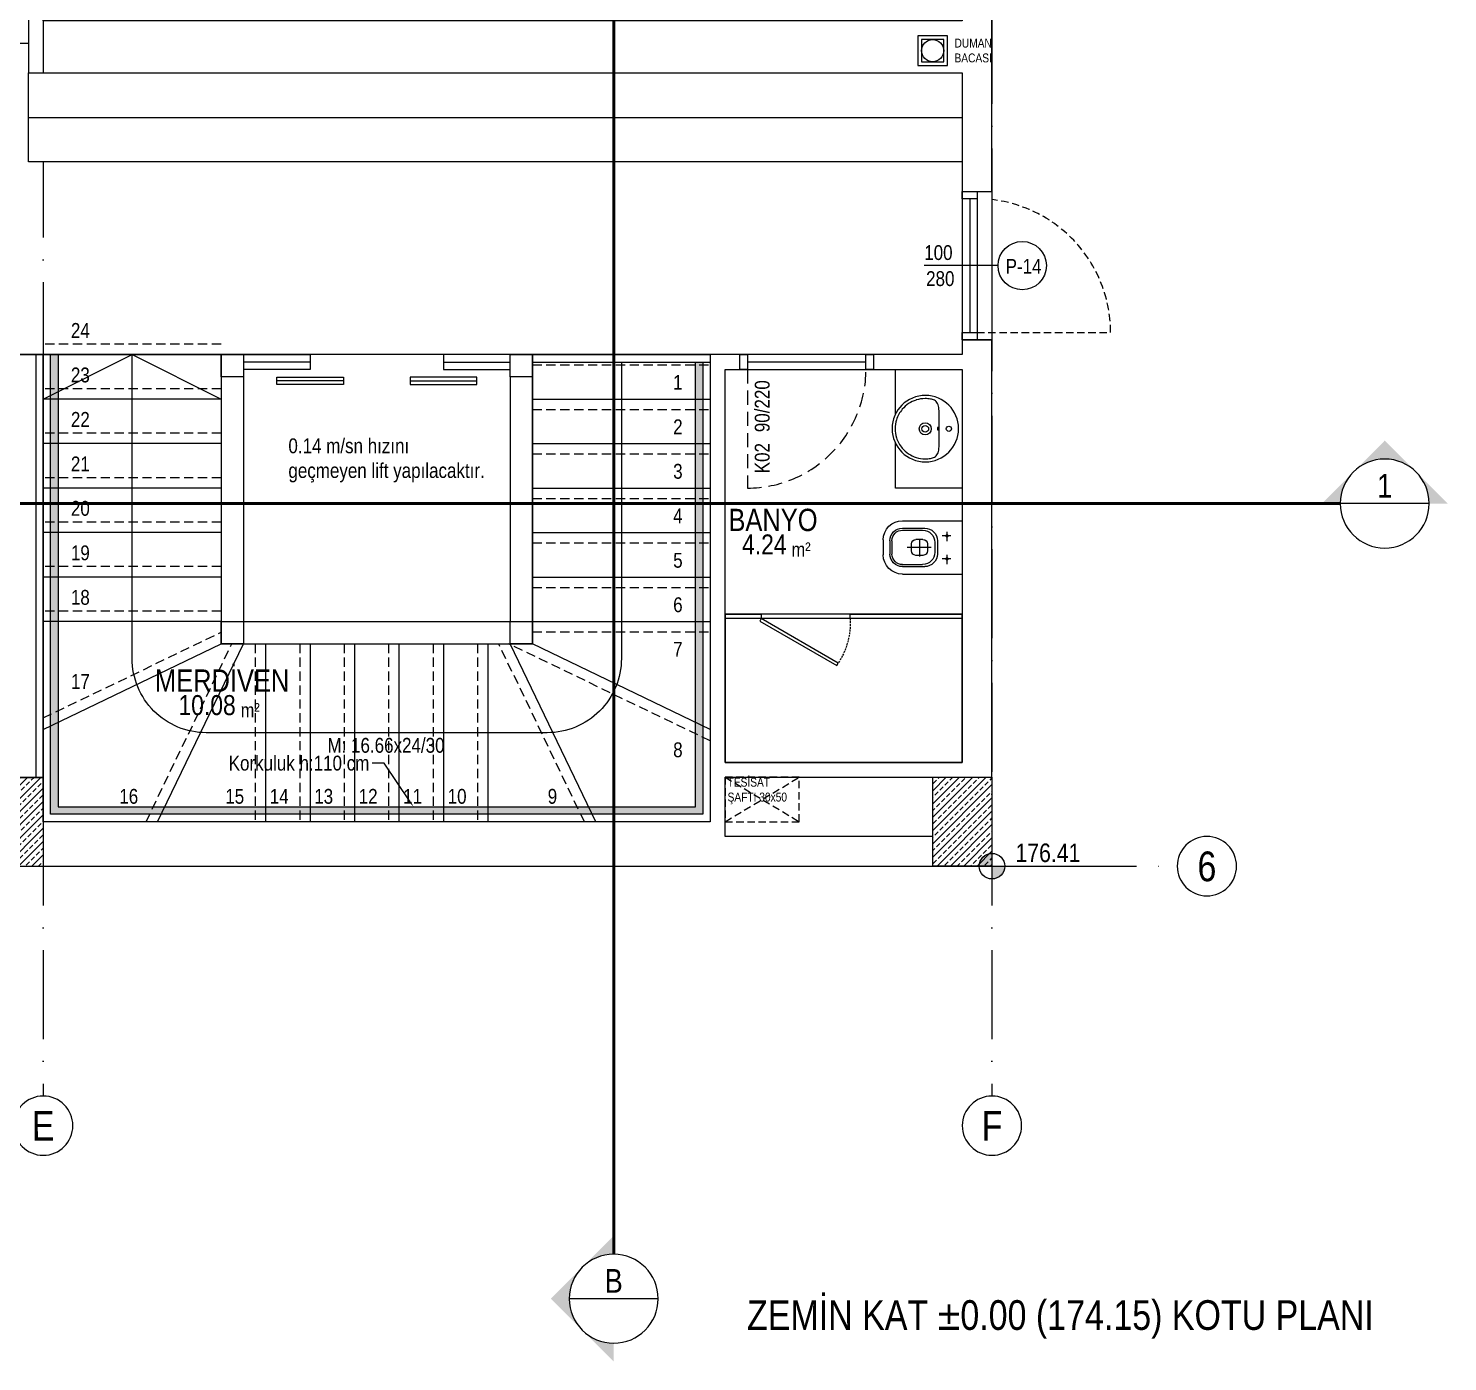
# Model space of a CAD drawing. Header units: millimetres. Extents: x 82776 to 137242, y 11666 to 27998.
# Drawn here: x 104457 to 105414, y 21607 to 22507 of the extents above; entities that cross this region are included whole.
import ezdxf
from ezdxf import colors
from ezdxf.entities.mleader import LeaderData, LeaderLine
from ezdxf.enums import TextEntityAlignment as Align
from ezdxf.math import Vec2, Vec3

# ---------------------------------------------------------------- set-up
doc = ezdxf.new("R2010")
doc.units = ezdxf.units.MM
for name, pattern in [('( Hidden )', [0.375, 0.25, -0.125]), ('ACAD_ISO10W100', [18, 12, -3, 0, -3]), ('DASHED', [15, 10, -5]), ('GC5102G0200$0$HIDDEN', [9.525, 6.35, -3.175])]:
    doc.linetypes.add(name, pattern=pattern)
doc.layers.add('0_IFC_Area', color=100, linetype='Continuous', plot=False)
for name, color, linetype in [('0_IFC_Door_Text', 11, 'Continuous'), ('0_IFC_Elevation_5', 252, 'Continuous'), ('0_IFC_Grid', 14, 'ACAD_ISO10W100'), ('0_IFC_Grid_Text_100', 14, 'Continuous'), ('0_IFC_Hatch', 250, 'Continuous'), ('0_IFC_Hatch_Structure', 251, 'Continuous'), ('0_IFC_Notation_Level_200', 160, 'Continuous'), ('0_IFC_Notation_Section_50', 10, 'Continuous'), ('0_IFC_Room_Text(No)_50', 12, 'Continuous'), ('0_IFC_Stair_Text', 221, 'Continuous'), ('0_IFC_Steelsection', 20, 'Continuous'), ('0_IFC_Text_Explanation_100', 231, 'Continuous'), ('0_IFC_Text_Explanation_50', 231, 'Continuous'), ('0_IFC_Window_Text', 60, 'Continuous'), ('1_IFC_Concrete_Section', 50, 'Continuous'), ('1_IFC_Door', 83, 'Continuous'), ('1_IFC_Stair', 210, 'Continuous'), ('1_IFC_Stair_Concrete', 252, '( Hidden )'), ('2_IFC_Handrail', 181, 'Continuous'), ('2_IFC_Wall', 130, 'Continuous'), ('3_IFC_Window', 136, 'Continuous'), ('5_IFC_Mechanical_Shaft', 132, 'Continuous'), ('6_IFC_Furniture', 35, 'Continuous'), ('6_IFC_Furniture_WC', 64, 'Continuous')]:
    doc.layers.add(name, color=color, linetype=linetype)
doc.layers.add('ZZZZ', color=6, linetype='Continuous', lineweight=0)
doc.styles.add('ARIAL-NARROW', font='ARIALN.TTF')
doc.styles.add('IFC_TEXT', font='ARIALN.TTF')
pattern_1 = [(225, (-98017.972, -21881.323), (4.49012806, -4.49012806), []), (225, (-98022.462, -21881.323), (4.49012806, -4.49012806), [3.175, -1.5875])]

# ---------------------------------------------------------------- blocks, each defined once
blk = doc.blocks.new('B NK ST')
at = {"layer": '0_IFC_Hatch_Structure', "transparency": 33554687}
h = blk.add_hatch(dxfattribs=at)
h.set_pattern_fill('ANSI33', color=256, angle=180)
h.set_pattern_definition(pattern_1)
h.paths.add_polyline_path([(1360, 59.89), (1360, -0.11), (1320, -0.11), (1320, 59.89)])
h = blk.add_hatch(dxfattribs=at)
h.set_pattern_fill('ANSI33', color=256, angle=180)
h.set_pattern_definition(pattern_1)
h.paths.add_polyline_path([(1960, 60), (2000, 60), (2000, 0), (1960, 0)])
at = {"layer": '0_IFC_Steelsection'}
for points in [[(1495.01, 330), (1480.01, 330), (1480.01, 345), (1495.01, 345)], [(1690, 330), (1675, 330), (1675, 345), (1690, 345)], [(1495.01, 150), (1480.01, 150), (1480.01, 165), (1495.01, 165)], [(1690, 150), (1675, 150), (1675, 165), (1690, 165)]]:
    blk.add_lwpolyline(points, close=True, dxfattribs=at)
at = {"layer": '1_IFC_Concrete_Section'}
for points in [[(1360, 59.89), (1360, -0.11), (1320, -0.11), (1320, 59.89)], [(1960, 60), (2000, 60), (2000, 0), (1960, 0)]]:
    blk.add_lwpolyline(points, close=True, dxfattribs=at)
at = {"layer": '3_IFC_Window'}
for points in [[(1495.01, 345), (1540, 345), (1540, 335), (1495.01, 335)], [(1675, 345), (1630, 345), (1630, 335), (1675, 335)], [(1540, 340), (1495.01, 340)], [(1630, 340), (1675, 340)], [(1480.01, 330), (1480.01, 165)], [(1495.01, 330), (1495.01, 165)], [(1675, 330), (1675, 165)], [(1690, 330), (1690, 165)], [(1495.01, 165), (1675, 165)], [(1495.01, 150), (1675, 150)]]:
    blk.add_lwpolyline(points, dxfattribs=at)
at = {"layer": '3_IFC_Window', "elevation": -15965.82}
for points in [[(1517.5, 329.84), (1562.5, 329.84), (1562.5, 324.84), (1517.5, 324.84)], [(1652.5, 329.84), (1607.5, 329.84), (1607.5, 324.84), (1652.5, 324.84)]]:
    blk.add_lwpolyline(points, close=True, dxfattribs=at)
for points in [[(1562.5, 327.34), (1517.5, 327.34)], [(1607.5, 327.34), (1652.5, 327.34)]]:
    blk.add_lwpolyline(points, dxfattribs=at)
at = {"layer": '0_IFC_Text_Explanation_50', "insert": (1661.48, 288.49, 425.74), "char_height": 10, "attachment_point": 3, "style": 'IFC_TEXT'}
blk.add_mtext_dynamic_manual_height_columns('\\pxql;0.14 m/sn hızını geçmeyen lift yapılacaktır. ', width=136.0829, gutter_width=6.25, heights=[0], dxfattribs=at)
blk = doc.blocks.new('*U692')
blk.add_wipeout([(0, 0), (629.97, 0), (629.97, -60), (0, -60)]).dxf.layer = '6_IFC_Furniture'
at = {"layer": '6_IFC_Furniture', "transparency": 33554687}
blk.add_lwpolyline([(629.97, 0), (629.97, -60), (0, -60), (0, 0)], close=True, dxfattribs=at)
blk.add_lwpolyline([(0, -30), (629.97, -30)], dxfattribs=at)
blk = doc.blocks.new('IFC_KLOZET')
blk.add_wipeout([(-18, 0), (18, 0), (18, -40.35), (18, -40.35), (17.95, -41.27), (17.9, -41.81), (17.6, -43.5), (16.51, -46.28), (15.18, -48.38), (14.47, -49.21), (14.19, -49.54), (12.92, -50.64), (12.19, -51.18), (11.5, -51.6), (10.02, -52.33), (8.68, -52.8), (7.64, -53.07), (6.85, -53.22), (6.19, -53.29), (5.31, -53.35), (-5, -53.35), (-6.46, -53.26), (-7.8, -53.03), (-9.49, -52.53), (-9.98, -52.34), (-10.98, -51.87), (-11.97, -51.28), (-13.44, -50.15), (-13.71, -49.96), (-14.2, -49.48), (-15.06, -48.5), (-15.97, -47.22), (-17.03, -45.04), (-17.5, -43.67), (-17.76, -42.49), (-17.9, -41.27), (-18, -40.35)]).dxf.layer = '6_IFC_Furniture_WC'
at = {"layer": '6_IFC_Furniture_WC'}
for p, q in [((-18, -40.35), (-18, 0)), ((18, -40.35), (18, 0)), ((-7.75, -7.81), (-7.75, -13.52)), ((7.75, -7.81), (7.75, -13.52)), ((-5, -10.35), (-11.35, -10.35)), ((4.5, -16.85), (-4.5, -16.85)), ((3.3, -18.53), (-3.3, -18.53)), ((10.5, -10.35), (4.15, -10.35)), ((-13, -40.35), (-13, -25.35)), ((-11.6, -40.35), (-11.6, -26.83)), ((-5.38, -26.55), (-5.38, -31.35)), ((2.38, -23.55), (-2.38, -23.55)), ((0, -20.91), (0, -37.32)), ((5.38, -26.55), (5.38, -31.35)), ((11.6, -40.35), (11.6, -26.83)), ((13, -40.35), (13, -25.35)), ((5.46, -28.95), (-6.14, -28.95)), ((-2.38, -34.35), (2.38, -34.35)), ((4.5, -47.45), (-4.5, -47.45)), ((5, -53.35), (-5, -53.35)), ((4.5, -48.85), (-4.5, -48.85))]:
    blk.add_line(p, q, dxfattribs=at)
blk.add_lwpolyline([(18, 0), (-18, 0)], dxfattribs=at)
for centre in [(-7.75, -10.35), (7.75, -10.35)]:
    blk.add_circle(centre, 0.75, dxfattribs=at)
for centre, radius, start, end in [((-4.5, -25.35), 8.5, 90, 180), ((-3.3, -26.83), 8.3, 90, 180), ((-7.75, -10.35), 0.75, 90, 270), ((-7.75, -10.35), 0.75, 270, 90), ((3.3, -26.83), 8.3, 0, 90), ((4.5, -25.35), 8.5, 0, 90), ((7.75, -10.35), 0.75, 90, 270), ((7.75, -10.35), 0.75, 270, 90), ((-2.38, -26.55), 3, 90, 180), ((2.38, -26.55), 3, 0, 90), ((-2.38, -31.35), 3, 180, 270), ((2.38, -31.35), 3, 270, 0), ((-5, -40.35), 13, 180, 270), ((-4.5, -40.35), 8.5, 180, 270), ((-4.5, -40.35), 7.1, 180, 270), ((4.5, -40.35), 8.5, 270, 0), ((4.5, -40.35), 7.1, 270, 0), ((5, -40.35), 13, 270, 0)]:
    blk.add_arc(centre, radius, start, end, dxfattribs=at)
blk = doc.blocks.new('*U688')
at = {"layer": '0_IFC_Hatch_Structure'}
blk.add_lwpolyline([(0, 0), (-90, 0)], dxfattribs=at)
at = {"layer": '1_IFC_Door', "linetype": 'GC5102G0200$0$HIDDEN', "ltscale": 1.5}
blk.add_lwpolyline([(-5, 0), (-5, 80)], dxfattribs=at)
at = {"layer": '1_IFC_Door'}
for points in [[(-85, 0), (-85, -10.01), (-90, -10.01), (-90, 0), (-85, 0)], [(-85, -5), (-5, -5), (-5, 0), (-85, 0)]]:
    blk.add_lwpolyline(points, dxfattribs=at)
blk.add_lwpolyline([(-5, -10.01), (-5, 0), (0, 0), (0, -10.01)], close=True, dxfattribs=at)
at = {"layer": '1_IFC_Door', "linetype": 'GC5102G0200$0$HIDDEN', "ltscale": 1.5}
blk.add_arc((-5, 0), 80, 90, 180, dxfattribs=at)
blk = doc.blocks.new('*U707')
blk.add_wipeout([(-40, 0), (-40, -45), (40, -45), (40, 0)]).dxf.layer = '6_IFC_Furniture_WC'
at = {"layer": '6_IFC_Furniture_WC'}
blk.add_lwpolyline([(-40, 0), (40, 0), (40, -45), (-40, -45)], close=True, dxfattribs=at)
blk.add_wipeout([(22.35, -24.94), (21.92, -29.31), (20.65, -33.51), (18.58, -37.39), (15.79, -40.79), (12.4, -43.57), (8.52, -45.64), (4.32, -46.92), (-0.05, -47.35), (-4.43, -46.93), (-8.63, -45.65), (-12.51, -43.58), (-15.91, -40.79), (-18.7, -37.4), (-20.77, -33.52), (-22.05, -29.31), (-22.48, -24.94), (-22.05, -20.57), (-20.77, -16.36), (-18.7, -12.48), (-15.91, -9.09), (-12.51, -6.3), (-8.63, -4.23), (-4.43, -2.95), (-0.05, -2.52), (4.32, -2.96), (8.52, -4.23), (12.4, -6.31), (15.79, -9.09), (18.58, -12.49), (20.65, -16.36), (21.92, -20.57)])
at = {"layer": '6_IFC_Furniture_WC', "transparency": 33554687}
for centre, radius in [((0, -9.1), 1.75), ((0, -25), 4.09), ((0, -25), 2.25)]:
    blk.add_circle(centre, radius, dxfattribs=at)
for centre, radius, start, end in [((-0.06, -24.94), 22.41, 270.15806, 269.78442), ((-11.41, -22.6), 8.67, 154.51138, 172.0909), ((-14.24, -21.69), 5.74, 118.76137, 150.62501), ((-13.46, -23.08), 7.33, 90.36626, 118.81175), ((1.99, -572.43), 556.9, 90.20479, 91.59511), ((-1.99, -572.43), 556.9, 88.40489, 89.79521), ((13.46, -23.08), 7.33, 61.18825, 89.63374), ((14.24, -21.69), 5.74, 29.37499, 61.23863), ((11.41, -22.6), 8.67, 7.9091, 25.48862), ((-0.04, -25.02), 20.29, 169.73903, 180.20517), ((0.07, -24.98), 20.4, 180.13244, 197.48669), ((-0.07, -24.98), 20.4, 342.51331, 359.86756), ((0.04, -25.02), 20.29, 359.79483, 10.26097), ((-0.08, -25.05), 20.23, 197.41634, 229.82642), ((0.08, -25.05), 20.23, 310.17358, 342.58366), ((0.02, -24.98), 20.34, 229.74643, 252.69384), ((0.01, -25.05), 20.27, 252.65288, 269.97242), ((-0.01, -25.05), 20.27, 270.02758, 287.34712), ((-0.02, -24.98), 20.34, 287.30616, 310.25357)]:
    blk.add_arc(centre, radius, start, end, dxfattribs=at)
blk.add_ellipse((-0.01, -16.36), major_axis=(-1.19, 0), ratio=0.133501, dxfattribs=at)
blk = doc.blocks.new('*U708')
blk.add_wipeout([(0, 140.61), (0, -19.39), (100, -19.39), (100, 140.61)]).dxf.layer = '6_IFC_Furniture_WC'
at = {"layer": '6_IFC_Furniture_WC', "color": 252, "lineweight": 0, "true_color": 0x939598}
blk.add_lwpolyline([(100, -19.39), (0, -19.39), (0, 140.61), (100, 140.61)], close=True, dxfattribs=at)
at = {"layer": '6_IFC_Furniture_WC'}
for points in [[(100, 65), (100, 140.61), (97, 140.61), (97, 65)], [(95.27, 4), (65.27, 55.96), (67, 56.96), (97, 5)], [(100, -19.39), (100, 5), (97, 5), (97, -19.39)]]:
    blk.add_lwpolyline(points, close=True, dxfattribs=at)
at = {"layer": '6_IFC_Furniture_WC', "color": 252, "lineweight": 0, "true_color": 0x939598}
blk.add_lwpolyline([(97, 65), (97, 5)], dxfattribs=at)
at = {"layer": '6_IFC_Furniture_WC', "linetype": '( Hidden )', "ltscale": 5}
blk.add_arc((94.6, 13.96), 51.1, 87.30852, 122.69148, dxfattribs=at)
blk = doc.blocks.new('0_IFC_DOOR_TAG_50')
at = {"layer": '0_IFC_Door_Text', "style": 'IFC_TEXT'}
for tag, p in [('DOOR_TYPE', (0, 0)), ('DOOR_SIZE', (27.7, 0))]:
    blk.add_attdef(tag, p, '', height=10, dxfattribs=at)
blk = doc.blocks.new('B_ZK_KAPI POZU')
at = {"transparency": 33554687, "rotation": 90}
blk.add_blockref('0_IFC_DOOR_TAG_50', (-150, 264.99), dxfattribs=at).add_auto_attribs({'DOOR_TYPE': 'K02', 'DOOR_SIZE': '90/220'})
blk = doc.blocks.new('0_IFC_ROOM_TEXT_50')
at = {"layer": '0_IFC_Room_Text(No)_50', "insert": (13.22, -40.02), "char_height": 9.625, "attachment_point": 1, "style": 'IFC_TEXT'}
blk.add_mtext_dynamic_manual_height_columns('m²', width=16.6949, gutter_width=6.88, heights=[0], dxfattribs=at)
at = {"layer": '0_IFC_Room_Text(No)_50', "style": 'IFC_TEXT'}
blk.add_attdef('ROOM_NUMBER', text='', height=7.7, dxfattribs=at).set_placement((0.68, -10.73), align=Align.CENTER)
blk.add_attdef('ROOM_NAME', text='', height=13.47, dxfattribs=at).set_placement((0.68, -24.84), align=Align.MIDDLE_CENTER)
blk.add_attdef('AREA', text='', height=13.47, dxfattribs=at).set_placement((9.85, -49.66), align=Align.RIGHT)
at = {"layer": '0_IFC_Text_Explanation_50', "style": 'IFC_TEXT', "flags": 1}
for tag, p in [('DÖŞEME:', (-41.09, -64.38)), ('DUVAR:', (-41.09, -75.48)), ('TAVAN:', (-41.09, -86.74))]:
    blk.add_attdef(tag, p, '', height=7.7, dxfattribs=at)
blk = doc.blocks.new('B_ZK_NET ALAN')
at = {"layer": '0_IFC_Area'}
for points in [[(1310.01, -655), (1310.01, -675), (1939.98, -675), (1939.98, -865), (1049.99, -865), (1049.99, -775.01), (-20, -775), (-20, -655)], [(1320.01, -865), (1320, -1150.11), (1280, -1150.11), (1280, -1190), (1049.98, -1190), (1049.99, -865)], [(1770, -1180), (1320, -1180), (1320.01, -865), (1440.01, -865), (1440.01, -1060), (1650, -1060), (1650, -865), (1770, -865)], [(1940, -1140), (1780, -1140), (1780, -875), (1940, -875)]]:
    blk.add_lwpolyline(points, close=True, dxfattribs=at)
ref = blk.add_blockref('0_IFC_ROOM_TEXT_50', (1811.6, -951.65))
ref.add_attrib('ROOM_NAME', 'BANYO', dxfattribs={"layer": '0_IFC_Room_Text(No)_50', "height": 15, "style": 'IFC_TEXT'}).set_placement((1812.28, -976.49), align=Align.MIDDLE_CENTER)
ref.add_attrib('AREA', '4.24', dxfattribs={"layer": '0_IFC_Room_Text(No)_50', "height": 13.475, "style": 'IFC_TEXT'}).set_placement((1821.45, -999.75), align=Align.RIGHT)
ref = blk.add_blockref('0_IFC_ROOM_TEXT_50', (1440.01, -1060, -3462.38))
ref.add_attrib('ROOM_NAME', 'MERDİVEN', dxfattribs={"layer": '0_IFC_Room_Text(No)_50', "height": 15, "style": 'IFC_TEXT'}).set_placement((1440.69, -1084.84, -3462.38), align=Align.MIDDLE_CENTER)
ref.add_attrib('AREA', '10.08', dxfattribs={"layer": '0_IFC_Room_Text(No)_50', "height": 13.475, "style": 'IFC_TEXT'}).set_placement((1449.86, -1108.1, -3462.38), align=Align.RIGHT)
blk = doc.blocks.new('0_IFC_AXIS_TEXT_100')
at = {"layer": '0_IFC_Grid_Text_100'}
blk.add_circle((0, 1000), 1000, dxfattribs=at)
at = {"layer": '0_IFC_Grid_Text_100', "style": 'IFC_TEXT'}
blk.add_attdef('AXIS_NO', text='', height=1000, dxfattribs=at).set_placement((0, 993), align=Align.MIDDLE_CENTER)
blk = doc.blocks.new('B_ZK AKS')
at = {"layer": '0_IFC_Grid', "ltscale": 5}
for points in [[(-640, 155), (-640, -1385)], [(0, 155), (0, -1385)], [(-2125, -1230), (125, -1230)]]:
    blk.add_lwpolyline(points, dxfattribs=at)
ref = blk.add_blockref('0_IFC_AXIS_TEXT_100', (145.00227, -1249.99773), dxfattribs=dict(xscale=-0.02, yscale=0.02, zscale=0.02, rotation=0.0064968962269241))
ref.add_attrib('AXIS_NO', '6', dxfattribs={"layer": '0_IFC_Grid_Text_100', "height": 20, "rotation": 0.0064969, "style": 'IFC_TEXT'}).set_placement((145.00002, -1230.14341), align=Align.MIDDLE_CENTER)
ref = blk.add_blockref('0_IFC_AXIS_TEXT_100', (-639.99738, -1425), dxfattribs=dict(xscale=-0.02, yscale=0.02, zscale=0.02, rotation=0.0064968962269241))
ref.add_attrib('AXIS_NO', 'E', dxfattribs={"layer": '0_IFC_Grid_Text_100', "height": 20, "rotation": 0.0064969, "style": 'IFC_TEXT'}).set_placement((-639.99963, -1405.14568), align=Align.MIDDLE_CENTER)
ref = blk.add_blockref('0_IFC_AXIS_TEXT_100', (0.00262, -1425), dxfattribs=dict(xscale=-0.02, yscale=0.02, zscale=0.02, rotation=0.0064968962269241))
ref.add_attrib('AXIS_NO', 'F', dxfattribs={"layer": '0_IFC_Grid_Text_100', "height": 20, "rotation": 0.0064969, "style": 'IFC_TEXT'}).set_placement((0.00037, -1405.14568), align=Align.MIDDLE_CENTER)
blk = doc.blocks.new('DUMAN BACASI')
at = {"layer": '0_IFC_Elevation_5'}
blk.add_lwpolyline([(-17.5, -2), (-17.5, -17), (-2.5, -17), (-2.5, -2)], close=True, dxfattribs=at)
blk.add_circle((-10, -9.5), 7.5, dxfattribs=at)
at = {"layer": '2_IFC_Wall'}
blk.add_lwpolyline([(-20, -19.5), (0, -19.5), (0, 0.5), (-20, 0.5)], close=True, dxfattribs=at)
blk = doc.blocks.new('B ZK_SAFTLAR')
at = {"layer": '5_IFC_Mechanical_Shaft', "linetype": '( Hidden )', "ltscale": 20, "transparency": 33554687, "elevation": 425.74}
blk.add_lwpolyline([(1820, 30), (1870, 30), (1870, 60), (1820, 60)], close=True, dxfattribs=at)
for points in [[(1820, 30), (1870, 60)], [(1820, 60), (1870, 30)]]:
    blk.add_lwpolyline(points, dxfattribs=at)
at = {"rotation": 179.9999999999864}
blk.add_blockref('DUMAN BACASI', (1949.98, 540.5, 425.74), dxfattribs=at)
at = {"layer": '0_IFC_Text_Explanation_50', "char_height": 6, "attachment_point": 1, "style": 'IFC_TEXT'}
for s, insert in [('\\pxql;DUMAN\\PBACASI', (1974.71, 558.08, 425.74)), ('\\pxql;TESİSAT\\PŞAFTI 30x50', (1821.64, 59.61, 425.74))]:
    blk.add_mtext_dynamic_manual_height_columns(s, width=93.331, gutter_width=12.5, heights=[0], dxfattribs=dict(at, insert=insert))
blk = doc.blocks.new('*U1083')
at = {"layer": '0_IFC_Room_Text(No)_50'}
h = blk.add_hatch(color=256, dxfattribs=at)
h.paths.add_polyline_path([(1061, 0), (530, 530, -0.414214), (530, -530)])
h.paths.add_polyline_path([(530, -530, -0.198912), (0, -750), (0, -1061)])
h.paths.add_polyline_path([(530, 530), (0, 1061), (0, 750, -0.198912)])
at = {"layer": '0_IFC_Room_Text(No)_50', "linetype": 'Continuous'}
blk.add_line((-750, 0), (750, 0), dxfattribs=at)
blk.add_circle((0, 0), 750, dxfattribs=at)
at = {"layer": '0_IFC_Room_Text(No)_50', "style": 'IFC_TEXT'}
blk.add_attdef('NO', text='', height=400, dxfattribs=at).set_placement((0, 100), align=Align.CENTER)
for p in [(0, -100), (0, -374)]:
    blk.add_attdef('SHEET', text='', height=200, dxfattribs=at).set_placement(p, align=Align.TOP_CENTER)
blk = doc.blocks.new('*U1783')
at = {"layer": '0_IFC_Room_Text(No)_50'}
h = blk.add_hatch(color=256, dxfattribs=at)
h.paths.add_polyline_path([(0, 1061), (-530, 530, -0.414214), (530, 530)])
h.paths.add_polyline_path([(530, 530, -0.198912), (750, 0), (1061, 0)])
h.paths.add_polyline_path([(-530, 530), (-1061, 0), (-750, 0, -0.198912)])
at = {"layer": '0_IFC_Room_Text(No)_50', "linetype": 'Continuous'}
blk.add_line((-750, 0), (750, 0), dxfattribs=at)
blk.add_circle((0, 0), 750, dxfattribs=at)
at = {"layer": '0_IFC_Room_Text(No)_50', "style": 'IFC_TEXT'}
blk.add_attdef('NO', text='', height=400, dxfattribs=at).set_placement((0, 100), align=Align.CENTER)
for p in [(0, -100), (0, -374)]:
    blk.add_attdef('SHEET', text='', height=200, dxfattribs=at).set_placement(p, align=Align.TOP_CENTER)
blk = doc.blocks.new('B_KESIT YERLERI')
at = {"layer": '0_IFC_Notation_Section_50', "linetype": 'DASHED', "ltscale": 3, "const_width": 2}
for points, elevation in [([(1744.83, -261.7), (1744.83, 1480)], 851.49), ([(-225, 244.56), (2235, 244.56)], 425.74)]:
    blk.add_lwpolyline(points, dxfattribs=dict(at, elevation=elevation))
ref = blk.add_blockref('*U1783', (2264.93, 244.56, 425.74), dxfattribs=dict(xscale=-0.0400000000259542, yscale=0.0400000000259542, zscale=0.0400000000259542))
ref.add_attrib('NO', '1', dxfattribs={"layer": '0_IFC_Room_Text(No)_50', "height": 16, "style": 'IFC_TEXT'}).set_placement((2264.93, 248.56, 425.74), align=Align.CENTER)
ref = blk.add_blockref('*U1083', (1744.83, -291.7, 851.49), dxfattribs=dict(xscale=-0.0400000000259542, yscale=0.0400000000259542, zscale=0.0400000000259542))
ref.add_attrib('NO', 'B', dxfattribs={"layer": '0_IFC_Room_Text(No)_50', "height": 16, "style": 'IFC_TEXT'}).set_placement((1744.83, -287.7, 851.49), align=Align.CENTER)
blk = doc.blocks.new('*U1580')
at = {"layer": '0_IFC_Window_Text', "insert": (36.19, -25.68), "char_height": 10, "attachment_point": 1, "rotation": 90, "style": 'ARIAL-NARROW'}
blk.add_mtext_dynamic_manual_height_columns('100', width=65.1539, gutter_width=50, heights=[0], dxfattribs=at)
at = {"layer": '0_IFC_Window_Text', "style": 'ARIAL-NARROW'}
blk.add_attdef('TİP', (55.48, 29.24), '', height=10, rotation=90, dxfattribs=at)
blk.add_wipeout([(0, 0), (100, 0), (100, 20), (0, 20)]).dxf.layer = '3_IFC_Window'
at = {"layer": '0_IFC_Elevation_5'}
blk.add_lwpolyline([(0, 10), (0, 20), (100, 20), (100, 10)], dxfattribs=at)
at = {"layer": '0_IFC_Window_Text'}
blk.add_lwpolyline([(50, 24.11), (50, -25.68)], dxfattribs=at)
blk.add_circle((50, 40.42), 16.31, dxfattribs=at)
at = {"layer": '2_IFC_Wall'}
for points in [[(0, 0), (0, 20)], [(100, 0), (100, 20)]]:
    blk.add_lwpolyline(points, dxfattribs=at)
at = {"layer": '3_IFC_Window'}
for points in [[(0, 10), (5, 10), (5, 0), (0, 0)], [(95, 10), (100, 10), (100, 0), (95, 0)]]:
    blk.add_lwpolyline(points, close=True, dxfattribs=at)
for points in [[(5, 10), (95, 10)], [(0, 0), (100, 0)], [(5, 5), (95, 5)]]:
    blk.add_lwpolyline(points, dxfattribs=at)
at = {"layer": '0_IFC_Window_Text', "style": 'ARIAL-NARROW'}
blk.add_attdef('YUKSEKLIK', (63.75, -24.41), '', height=10, rotation=90, dxfattribs=at)
blk = doc.blocks.new('B ZK DOGRAMA')
at = {"layer": '3_IFC_Window', "linetype": '( Hidden )', "ltscale": 20}
blk.add_arc((1989.98, 360, 425.74), 90, 0, 90, dxfattribs=at)
at = {"rotation": 270}
blk.add_blockref('*U1580', (1979.98, 455, 425.74), dxfattribs=at).add_auto_attribs({'YUKSEKLIK': '280', 'TİP': 'P-14'})
at = {"layer": '3_IFC_Window', "linetype": '( Hidden )', "ltscale": 20, "elevation": 425.74}
blk.add_lwpolyline([(1989.98, 360), (2079.98, 360)], dxfattribs=at)
blk = doc.blocks.new('0_IFC_NOTATION_LEVEL_200')
at = {"layer": '0_IFC_Notation_Level_200'}
h = blk.add_hatch(color=256, dxfattribs=at)
h.dxf.hatch_style = 1
h.paths.add_polyline_path([(0, 0), (0, 576, 0.414214), (-576, 0)])
h.paths.add_polyline_path([(0, -576, 0.414214), (576, 0), (0, 0)])
for p, q in [((0, 960), (0, -960)), ((0, 0), (-960, 0)), ((0, 0), (4154, 0))]:
    blk.add_line(p, q, dxfattribs=at)
blk.add_circle((0, 0), 576, dxfattribs=at)
at = {"layer": '0_IFC_Notation_Level_200', "style": 'IFC_TEXT'}
for tag, p in [('LEVEL_ABOVE', (549, 185)), ('LEVEL_BELOW', (549, -1005))]:
    blk.add_attdef(tag, p, '', height=800, dxfattribs=at)
blk = doc.blocks.new('B KOSE KOTLARI')
ref = blk.add_blockref('0_IFC_NOTATION_LEVEL_200', (2000, -1230), dxfattribs=dict(xscale=0.015, yscale=0.015, zscale=0.015))
ref.add_attrib('LEVEL_ABOVE', '176.41', (2015.85, -1227.22), dxfattribs={"layer": '0_IFC_Notation_Level_200', "height": 12.5, "rotation": 360, "style": 'IFC_TEXT'})
blk = doc.blocks.new('B ZK PLAN')
at = {"layer": '0_IFC_Hatch'}
h = blk.add_hatch(color=255, dxfattribs=at)
h.dxf.hatch_style = 1
h.paths.add_polyline_path([(1325, -1195), (1325.01, -885), (1330.01, -885), (1330, -1190), (1760, -1190), (1760, -890), (1765, -890), (1765, -1195)])
at = {"layer": '1_IFC_Stair'}
for points, elevation in [([(1320.01, -1137.8), (1440.01, -1080)], -3036.64), ([(1397.2, -1200), (1455, -1080)], -1518.32), ([(1692.81, -1200), (1635.01, -1080)], -1518.32), ([(1770, -1137.8), (1650, -1080)], -3036.64)]:
    blk.add_lwpolyline(points, dxfattribs=dict(at, elevation=elevation))
at = {"layer": '1_IFC_Stair_Concrete', "ltscale": 25, "transparency": 33554687}
for points in [[(1440.01, -878), (1320.01, -878)], [(1650, -892), (1770, -892)], [(1440.01, -908), (1320.01, -908)], [(1650, -922), (1770, -922)], [(1440.01, -938), (1320.01, -938)], [(1650, -952), (1770, -952)], [(1440.01, -968), (1320.01, -968)], [(1650, -982), (1770, -982)], [(1440.01, -998), (1320.01, -998)], [(1650, -1012), (1770, -1012)], [(1440.01, -1028), (1320.01, -1028)], [(1650, -1042), (1770, -1042)], [(1440.01, -1058), (1320.01, -1058)], [(1650, -1072), (1770, -1072)]]:
    blk.add_lwpolyline(points, dxfattribs=at)
for points, elevation in [([(1320, -1130.03), (1440.01, -1072.23)], -3036.64), ([(1389.43, -1200), (1447.23, -1080)], -1518.32), ([(1463, -1080), (1463, -1200)], -1518.32), ([(1493, -1080), (1493, -1200)], -1518.32), ([(1523, -1080), (1523, -1200)], -1518.32), ([(1553, -1080), (1553, -1200)], -1518.32), ([(1583, -1080), (1583, -1200)], -1518.32), ([(1613, -1080), (1613, -1200)], -1518.32), ([(1685.04, -1200), (1627.24, -1080)], -1518.32), ([(1770, -1145.57), (1633.87, -1080)], -3036.64)]:
    blk.add_lwpolyline(points, dxfattribs=dict(at, elevation=elevation))
at = {"layer": '2_IFC_Handrail'}
for points in [[(1320, -1170.11), (1320.01, -885), (1315.01, -885), (1315.01, -1170.11)], [(1650, -885), (1770, -885)], [(1650, -890), (1770, -890)]]:
    blk.add_lwpolyline(points, dxfattribs=at)
blk.add_lwpolyline([(1325, -1195), (1325.01, -885), (1330.01, -885), (1330, -1190), (1760, -1190), (1760, -890), (1765, -890), (1765, -1195)], close=True, dxfattribs=at)
at = {"layer": '2_IFC_Wall', "elevation": 425.74}
blk.add_lwpolyline([(1320, -1200), (1320, -1200)], dxfattribs=at)
at = {"layer": 'ZZZZ'}
for points in [[(1440.01, -885), (1320.01, -885)], [(1320.01, -915), (1380.01, -885), (1440.01, -915)], [(1440.01, -915), (1320.01, -915)], [(1650, -915), (1770, -915)], [(1440.01, -945), (1320.01, -945)], [(1650, -945), (1770, -945)], [(1440.01, -975), (1320.01, -975)], [(1650, -975), (1770, -975)], [(1440.01, -1005), (1320.01, -1005)], [(1650, -1005), (1770, -1005)], [(1440.01, -1035), (1320.01, -1035)], [(1650, -1035), (1770, -1035)], [(1440.01, -1065), (1320.01, -1065)], [(1650, -1065), (1770, -1065)]]:
    blk.add_lwpolyline(points, dxfattribs=at)
blk.add_lwpolyline([(1710, -890), (1710, -1090, -0.414214), (1660, -1140), (1430.01, -1140, -0.414214), (1380.01, -1090), (1380.01, -885)], format="xyb", dxfattribs=at)
at = {"layer": 'ZZZZ', "elevation": -1518.32}
for points in [[(1470, -1080), (1470, -1200)], [(1500, -1080), (1500, -1200)], [(1530, -1080), (1530, -1200)], [(1560, -1080), (1560, -1200)], [(1590, -1080), (1590, -1200)], [(1620, -1080), (1620, -1200)]]:
    blk.add_lwpolyline(points, dxfattribs=at)
for name, p, rotation in [('*U692', (1310.01, -695, 3036.64), 359.9999999999387), ('*U707', (1940, -935, 425.74), 270)]:
    blk.add_blockref(name, p, dxfattribs=dict(rotation=rotation))
at = {"transparency": 33554687, "rotation": 180.0000000000614}
blk.add_blockref('*U688', (1790, -895.01), dxfattribs=at)
at = {"xscale": -1, "rotation": 270}
for name, p in [('IFC_KLOZET', (1940, -1015, 425.74)), ('*U708', (1799.39, -1160, 425.74))]:
    blk.add_blockref(name, p, dxfattribs=at)
at = {"layer": '0_IFC_Stair_Text', "transparency": 33554687, "char_height": 10, "style": 'IFC_TEXT'}
for s, insert, attachment_point, rotation in [('24', (1338.68, -863.71, 425.74), 1, 360), ('23', (1338.68, -893.71, 425.74), 1, 360), ('1', (1751.32, -898.71, 425.74), 3, 0), ('22', (1338.68, -923.71, 425.74), 1, 360), ('2', (1751.32, -928.71, 425.74), 3, 0), ('21', (1338.68, -953.71, 425.74), 1, 360), ('3', (1751.32, -958.71, 425.74), 3, 0), ('20', (1338.68, -983.71, 425.74), 1, 360), ('4', (1751.32, -988.71, 425.74), 3, 0), ('19', (1338.68, -1013.71, 425.74), 1, 360), ('5', (1751.32, -1018.71, 425.74), 3, 0), ('18', (1338.68, -1043.71, 425.74), 1, 360), ('6', (1751.32, -1048.71, 425.74), 3, 0), ('7', (1751.32, -1078.71, 425.74), 3, 0), ('17', (1338.68, -1100.47, 425.74), 1, 360), ('8', (1751.32, -1146.51, -2610.9), 3, 0), ('16', (1384.07, -1177.91, 851.49), 3, 0), ('15', (1455.57, -1177.91, 851.49), 3, 0), ('14', (1485.57, -1177.91, 851.49), 3, 0), ('13', (1515.57, -1177.91, 851.49), 3, 0), ('12', (1545.57, -1177.91, 851.49), 3, 0), ('11', (1575.57, -1177.91, 851.49), 3, 0), ('10', (1605.57, -1177.91, 851.49), 3, 0), ('9', (1666.69, -1177.91, 851.49), 3, 0)]:
    blk.add_mtext_dynamic_manual_height_columns(s, width=21.1163, gutter_width=12.5, heights=[0], dxfattribs=dict(at, insert=insert, attachment_point=attachment_point, rotation=rotation))
at = {"layer": '0_IFC_Stair_Text', "insert": (1511.74, -1143.51, 425.74), "char_height": 10, "attachment_point": 1, "rotation": 0.01424, "style": 'IFC_TEXT'}
blk.add_mtext_dynamic_manual_height_columns('M: 16.66x24/30', width=115.0474, gutter_width=12.5, heights=[0], dxfattribs=at)
at = {"layer": '0_IFC_Text_Explanation_50'}
ml = blk.add_multileader_mtext('Standard', dxfattribs=at)
ml.set_content('Korkuluk h:110 cm', color=256, style='IFC_TEXT')
ml.set_leader_properties()
ml.build(insert=Vec2(0, 0))
ctx = ml.context
ctx.base_point, ctx.char_height, ctx.plane_origin = Vec3(1444.71, -1160.57), 10, Vec3(1576.99, -1243.9)
ctx.text_align_type = 2
notes = []
notes.append((ctx, [(0, (1, 1, 0), (1550, -1160.57), (-1, 0), 8, [(0, [(1569.78, -1190)], 0, [])])]))
ctx.mtext.insert, ctx.mtext.rotation, ctx.mtext.alignment, ctx.mtext.flow_direction = Vec3(1540, -1155.49), 6.283185, 3, 5
for ctx, leaders in notes:
    for number, flags, end, landing, length, lines in leaders:
        leader = LeaderData()
        leader.index, (leader.has_last_leader_line, leader.has_dogleg_vector, leader.attachment_direction) = number, flags
        leader.last_leader_point, leader.dogleg_vector, leader.dogleg_length = Vec3(end), Vec3(landing), length
        for number, points, colour, breaks in lines:
            line = LeaderLine()
            line.index, line.vertices, line.color, line.breaks = number, Vec3.list(points), colors.encode_raw_color(colour), breaks
            leader.lines.append(line)
        ctx.leaders.append(leader)
at = {"layer": '2_IFC_Wall', "elevation": 425.74}
for points in [[(1940, -895), (1940, -1160), (1780, -1160), (1780, -895), (1790, -895), (1790, -885), (1770, -885), (1770, -1200), (1320, -1200), (1320, -1230), (1920.01, -1230), (1920, -1210.1), (1780, -1210.1), (1780, -1170), (1959.98, -1170), (1959.98, -60), (1939.98, -60), (1939.98, -660), (1320.01, -660), (1320.01, -630)], [(1310.01, -630), (1310.01, -695), (1939.98, -695), (1939.98, -885), (1880, -885), (1880, -895), (1940, -895)]]:
    blk.add_lwpolyline(points, dxfattribs=at)

msp = doc.modelspace()

# ---------------------------------------------------------------- block references
for name, p in [('B_ZK AKS', (105106.78, 23171.55, -425.74)), ('B NK ST', (103106.78, 21941.55, -425.74))]:
    msp.add_blockref(name, p)

# ---------------------------------------------------------------- texts
at = {"layer": '0_IFC_Text_Explanation_100', "transparency": 33554687, "insert": (104781.85, 21648.82, -425.74), "char_height": 20, "attachment_point": 1, "style": 'IFC_TEXT'}
msp.add_mtext_dynamic_manual_height_columns('\\pxqr;ZEMİN KAT ±0.00 (174.15) KOTU PLANI', width=582.4667, gutter_width=12.5, heights=[0], dxfattribs=at)

# ---------------------------------------------------------------- next in the draw order: block references
msp.add_blockref('B ZK PLAN', (103146.78, 23171.55, -425.74))

# ---------------------------------------------------------------- next in the draw order: block references
for name, p in [('B_KESIT YERLERI', (103106.78, 21941.55)), ('B_ZK_NET ALAN', (103146.78, 23151.55)), ('B ZK_SAFTLAR', (103106.78, 21941.55, -425.74)), ('B_ZK_KAPI POZU', (105106.78, 21941.55, -425.74))]:
    msp.add_blockref(name, p)

# ---------------------------------------------------------------- next in the draw order: block references
msp.add_blockref('B ZK DOGRAMA', (103106.78, 21941.55, -425.74))

# ---------------------------------------------------------------- next in the draw order: block references
msp.add_blockref('B KOSE KOTLARI', (103106.78, 23171.55, -425.74))

doc.saveas('drawing.dxf')
